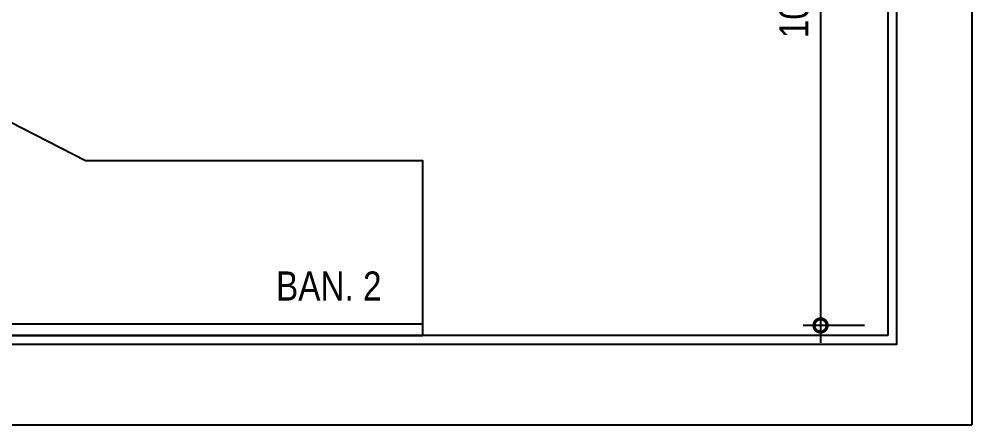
# Model space of a CAD drawing. Header units: metres. Extents: x 3 to 168, y -142 to 28.
# Drawn here: x 92.689 to 94.329, y 2.878 to 3.575 of the extents above; entities that cross this region are included whole.
import ezdxf

# ---------------------------------------------------------------- set-up
doc = ezdxf.new("R2010")
doc.units = ezdxf.units.M
for name, color, linetype in [('ARQ-ALV ACAB', 4, 'Continuous'), ('ARQ-ALV OSSO', 5, 'Continuous'), ('ARQ-DIM', 2, 'Continuous'), ('ARQ-HID', 2, 'Continuous'), ('ARQ-TXT', 2, 'Continuous')]:
    doc.layers.add(name, color=color, linetype=linetype)
doc.styles.add('Adesa', font='ARIALN.TTF')
doc.dimstyles.new('ADESA 1-0025', dxfattribs={"dimtxt": 0.05, "dimasz": 0.045, "dimexe": 0.03, "dimexo": 0.04, "dimgap": 0.02, "dimtad": 1, "dimtoh": 1, "dimdec": 0, "dimlfac": 100, "dimzin": 4, "dimtxsty": 'Adesa', "dimblk": 'DOTSMALL', "dimcen": 1, "dimdle": 0.03, "dimclrd": 1, "dimclre": 1, "dimclrt": 256, "dimazin": 1, "dimtm": 1e-09, "dimtfac": 1, "dimtdec": 0, "dimtix": 1, "dimtmove": 2, "dimatfit": 0, "dimldrblk": 'DOTSMALL', "dimfxl": 0.8, "dimtvp": 2, "dimtolj": 1, "dimtzin": 0, "dimarcsym": 0})

# ---------------------------------------------------------------- blocks, each defined once
blk = doc.blocks.new('_DotSmall')
at = {"color": 0, "linetype": 'ByBlock', "const_width": 0.5}
blk.add_lwpolyline([(-0.0625, 0, 1), (0.0625, 0, 1)], format="xyb", close=True, dxfattribs=at)
blk = doc.blocks.new('*D89')
at = {"layer": 'ARQ-DIM', "color": 1, "lineweight": -2, "transparency": 16777216}
for p, q in [((94.0682, 4.1609), (94.0682, 3.0184)), ((94.1437, 4.1309), (94.0382, 4.1309)), ((94.1437, 3.0484), (94.0382, 3.0484))]:
    blk.add_line(p, q, dxfattribs=at)
at = {"layer": 'Defpoints', "color": 0, "transparency": 16777216}
for p in [(94.1837, 4.1309), (94.0682, 3.0484), (94.1837, 3.0484)]:
    blk.add_point(p, dxfattribs=at)
at = {"layer": 'ARQ-DIM', "color": 1, "lineweight": -2, "transparency": 16777216, "xscale": 0.045, "yscale": 0.045, "zscale": 0.045}
for p, rotation in [((94.0682, 4.1309), 90), ((94.0682, 3.0484), 270)]:
    blk.add_blockref('_DotSmall', p, dxfattribs=dict(at, rotation=rotation))
at = {"layer": 'ARQ-DIM', "transparency": 16777216, "insert": (94.0226, 3.5897), "char_height": 0.05, "attachment_point": 5, "rotation": 90, "style": 'Adesa'}
blk.add_mtext('\\A1;108', dxfattribs=at)
blk = doc.blocks.new('AREAS MOLHADAS')
at = {"layer": 'ARQ-ALV ACAB'}
for p, q in [((94.1837, 4.1309), (94.1837, 3.0309)), ((93.3937, 3.0309), (91.9937, 3.0309)), ((94.1837, 3.0309), (93.3937, 3.0309)), ((93.3937, 3.0309), (93.3937, 3.0309))]:
    blk.add_line(p, q, dxfattribs=at)
at = {"layer": 'ARQ-ALV OSSO'}
for points in [[(94.1986, 4.1459), (94.1987, 3.0159), (93.3987, 3.0159), (93.3987, 3.0159), (91.9787, 3.0159), (91.9787, 4.4359), (92.0287, 4.4359), (92.0287, 4.5259), (91.8483, 4.5259)], [(94.1987, 4.1459), (94.1986, 4.2359), (94.3236, 4.2359), (94.3286, 4.2359), (94.3286, 2.8775)], [(91.8887, 2.8775), (94.3286, 2.8775)]]:
    blk.add_lwpolyline(points, dxfattribs=at)
at = {"layer": 'ARQ-HID'}
for points in [[(92.0887, 3.431), (91.9937, 3.431), (91.9937, 3.0309), (93.3837, 3.031), (93.3837, 3.3309), (92.8037, 3.3309), (92.6087, 3.431), (92.5087, 3.431)], [(92.0137, 3.431), (92.0137, 3.0509), (93.3837, 3.051)]]:
    blk.add_lwpolyline(points, dxfattribs=at)
at = {"layer": 'ARQ-TXT', "insert": (93.1315, 3.1411), "char_height": 0.05, "attachment_point": 1, "style": 'Adesa'}
blk.add_mtext_dynamic_manual_height_columns('BAN. 2', width=0.217295, gutter_width=1, heights=[0], dxfattribs=at)
at = {"layer": 'ARQ-DIM'}
dim = blk.add_linear_dim(base=(94.0682, 3.0484), p1=(94.1837, 4.1309), p2=(94.1837, 3.0484), angle=90, dimstyle='ADESA 1-0025', dxfattribs=at)
dim.commit()
dim.dimension.update_dxf_attribs({"geometry": '*D89', "text_midpoint": (94.0226, 3.5897)})

msp = doc.modelspace()

# ---------------------------------------------------------------- block references
msp.add_blockref('AREAS MOLHADAS', (0, 0))

doc.saveas('drawing.dxf')
